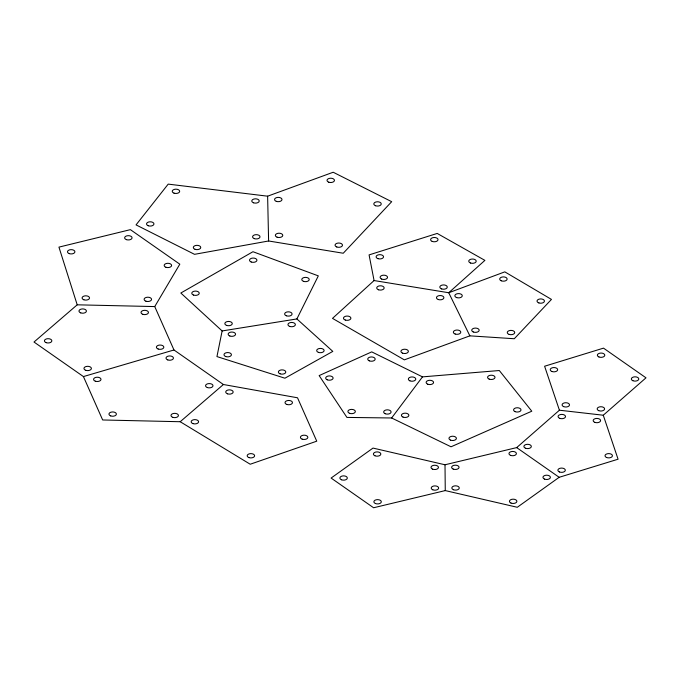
<?xml version="1.0" encoding="UTF-8"?>
<svg xmlns="http://www.w3.org/2000/svg" width="680" height="680" viewBox="0 0 680 680"><rect width="100%" height="100%" fill="white"/><g stroke="black" fill="none" stroke-linecap="round" stroke-linejoin="round"><path stroke-width="1.02" d="M222.13 330.947L216.954 356.583L284.911 378.207L332.809 351.399L296.888 318.937L222.13 330.947L180.829 293.021L252.969 251.719L318.317 275.876L296.888 318.937M154.743 306.578L179.809 264.18L130.39 229.644L58.939 247.121L77.206 304.819L34 342.031L83.428 376.575L102.663 419.976L180.2 421.727L250.214 464.236L316.752 441.184L297.517 397.783L223.405 384.514L173.978 349.979L154.743 306.578L77.206 304.819M391.629 417.979L422.493 376.873L499.307 370.524L531.794 411.204L451.035 446.794L391.629 417.979L346.927 417.418L319.149 375.589L371.73 351.875L422.493 376.873M374.076 280.551L332.503 318.376L404.337 359.856L469.863 335.852L514.292 338.733L551.463 299.412L504.815 271.864L448.74 292.74L374.076 280.551L369.078 254.898L437.197 233.435L484.899 260.372L448.74 292.74L469.863 335.852M603.27 415.225L618.077 459.204L559.173 477.3L517.276 507.28L445.264 490.586L373.6 507.756L331.1 478.057L373.005 448.077L445.009 464.771L516.681 447.601L559.41 410.21L603.27 415.225L646 377.825L603.5 348.135L544.604 366.231L559.41 410.21M180.2 421.727L223.405 384.514M267.623 196.189L333.2 172.244L391.688 201.688L343.247 253.24L268.608 240.983L194.531 254.328L136.043 224.893L168.206 184.119L267.623 196.189L268.608 240.983M83.428 376.575L173.978 349.979M516.681 447.601L559.173 477.3M445.009 464.771L445.264 490.586M470.619 263.041A3.723 2.15 0 0 0 476.204 261.179A3.723 2.15 0 0 0 470.619 259.31A3.723 2.15 0 0 0 470.619 263.041M432.149 241.383A3.723 2.15 0 0 0 438.022 239.836A3.723 2.15 0 0 0 432.769 237.677A3.723 2.15 0 0 0 432.149 241.383M377.961 258.663A3.723 2.15 0 0 0 383.546 256.802A3.723 2.15 0 0 0 377.961 254.94A3.723 2.15 0 0 0 377.961 258.663M381.659 279.072A3.723 2.15 0 0 0 387.524 277.525A3.723 2.15 0 0 0 382.271 275.366A3.723 2.15 0 0 0 381.659 279.072M441.685 288.94A3.723 2.15 0 0 0 447.279 287.07A3.723 2.15 0 0 0 441.685 285.209A3.723 2.15 0 0 0 441.685 288.94M438.311 299.548A3.723 2.15 0 0 0 443.896 297.687A3.723 2.15 0 0 0 438.311 295.825A3.723 2.15 0 0 0 438.311 299.548M378.573 289.799A3.723 2.15 0 0 0 384.166 287.938A3.723 2.15 0 0 0 378.573 286.076A3.723 2.15 0 0 0 378.573 289.799M345.321 320.059A3.723 2.15 0 0 0 350.905 318.197A3.723 2.15 0 0 0 345.321 316.336A3.723 2.15 0 0 0 345.321 320.059M402.492 353.132A3.723 2.15 0 0 0 408.357 351.585A3.723 2.15 0 0 0 403.104 349.418A3.723 2.15 0 0 0 402.492 353.132M455.209 334.041A3.723 2.15 0 0 0 460.793 332.18A3.723 2.15 0 0 0 455.209 330.31A3.723 2.15 0 0 0 455.209 334.041M509.133 334.399A3.723 2.15 0 0 0 514.726 332.528A3.723 2.15 0 0 0 509.133 330.667A3.723 2.15 0 0 0 509.133 334.399M538.875 302.931A3.723 2.15 0 0 0 544.459 301.07A3.723 2.15 0 0 0 538.875 299.208A3.723 2.15 0 0 0 538.875 302.931M501.254 280.789A3.723 2.15 0 0 0 507.127 279.242A3.723 2.15 0 0 0 501.874 277.083A3.723 2.15 0 0 0 501.254 280.789M456.696 297.602A3.723 2.15 0 0 0 462.281 295.74A3.723 2.15 0 0 0 456.696 293.879A3.723 2.15 0 0 0 456.696 297.602M473.288 331.976A3.723 2.15 0 0 0 479.162 330.429A3.723 2.15 0 0 0 473.909 328.27A3.723 2.15 0 0 0 473.288 331.976M225.7 356.524A3.723 2.15 0 0 0 231.429 354.807A3.723 2.15 0 0 0 225.998 352.801A3.723 2.15 0 0 0 225.7 356.524M280.067 373.822A3.723 2.15 0 0 0 285.796 372.104A3.723 2.15 0 0 0 280.364 370.107A3.723 2.15 0 0 0 280.067 373.822M318.393 352.368A3.723 2.15 0 0 0 324.122 350.659A3.723 2.15 0 0 0 318.682 348.653A3.723 2.15 0 0 0 318.393 352.368M289.646 326.4A3.723 2.15 0 0 0 295.375 324.692A3.723 2.15 0 0 0 289.944 322.685A3.723 2.15 0 0 0 289.646 326.4M229.849 336.013A3.723 2.15 0 0 0 235.569 334.296A3.723 2.15 0 0 0 230.137 332.291A3.723 2.15 0 0 0 229.849 336.013M251.218 262.004A3.723 2.15 0 0 0 256.938 260.287A3.723 2.15 0 0 0 251.506 258.289A3.723 2.15 0 0 0 251.218 262.004M193.502 295.052A3.723 2.15 0 0 0 199.231 293.335A3.723 2.15 0 0 0 193.792 291.329A3.723 2.15 0 0 0 193.502 295.052M226.542 325.389A3.723 2.15 0 0 0 232.271 323.68A3.723 2.15 0 0 0 226.831 321.674A3.723 2.15 0 0 0 226.542 325.389M286.348 315.784A3.723 2.15 0 0 0 292.077 314.067A3.723 2.15 0 0 0 286.637 312.06A3.723 2.15 0 0 0 286.348 315.784M303.493 281.333A3.723 2.15 0 0 0 309.221 279.616A3.723 2.15 0 0 0 303.781 277.61A3.723 2.15 0 0 0 303.493 281.333M327.233 379.814A3.723 2.15 0 0 0 333.106 378.267A3.723 2.15 0 0 0 327.853 376.108A3.723 2.15 0 0 0 327.233 379.814M349.46 413.278A3.723 2.15 0 0 0 355.325 411.731A3.723 2.15 0 0 0 350.072 409.572A3.723 2.15 0 0 0 349.46 413.278M385.22 413.721A3.723 2.15 0 0 0 391.085 412.173A3.723 2.15 0 0 0 385.832 410.014A3.723 2.15 0 0 0 385.22 413.721M409.904 380.834A3.723 2.15 0 0 0 415.777 379.296A3.723 2.15 0 0 0 410.524 377.128A3.723 2.15 0 0 0 409.904 380.834M369.291 360.842A3.723 2.15 0 0 0 375.164 359.295A3.723 2.15 0 0 0 369.911 357.136A3.723 2.15 0 0 0 369.291 360.842M450.517 440.121A3.723 2.15 0 0 0 456.39 438.575A3.723 2.15 0 0 0 451.137 436.415A3.723 2.15 0 0 0 450.517 440.121M515.125 411.647A3.723 2.15 0 0 0 520.99 410.108A3.723 2.15 0 0 0 515.737 407.94A3.723 2.15 0 0 0 515.125 411.647M489.133 379.1A3.723 2.15 0 0 0 494.998 377.561A3.723 2.15 0 0 0 489.753 375.394A3.723 2.15 0 0 0 489.133 379.1M427.677 384.183A3.723 2.15 0 0 0 433.551 382.636A3.723 2.15 0 0 0 428.298 380.477A3.723 2.15 0 0 0 427.677 384.183M402.985 417.07A3.723 2.15 0 0 0 408.858 415.523A3.723 2.15 0 0 0 403.605 413.355A3.723 2.15 0 0 0 402.985 417.07M374.96 455.787A3.723 2.15 0 0 0 380.825 454.24A3.723 2.15 0 0 0 375.572 452.081A3.723 2.15 0 0 0 374.96 455.787M341.436 479.765A3.723 2.15 0 0 0 347.31 478.219A3.723 2.15 0 0 0 342.048 476.06A3.723 2.15 0 0 0 341.436 479.765M375.436 503.531A3.723 2.15 0 0 0 381.301 501.976A3.723 2.15 0 0 0 376.048 499.817A3.723 2.15 0 0 0 375.436 503.531M432.777 489.787A3.723 2.15 0 0 0 438.642 488.24A3.723 2.15 0 0 0 433.381 486.081A3.723 2.15 0 0 0 432.777 489.787M432.565 469.14A3.723 2.15 0 0 0 438.438 467.594A3.723 2.15 0 0 0 433.177 465.435A3.723 2.15 0 0 0 432.565 469.14M525.453 448.213A3.723 2.15 0 0 0 531.318 446.666A3.723 2.15 0 0 0 526.057 444.508A3.723 2.15 0 0 0 525.453 448.213M559.444 471.971A3.723 2.15 0 0 0 565.31 470.424A3.723 2.15 0 0 0 560.057 468.265A3.723 2.15 0 0 0 559.444 471.971M606.568 457.495A3.723 2.15 0 0 0 612.433 455.948A3.723 2.15 0 0 0 607.181 453.789A3.723 2.15 0 0 0 606.568 457.495M594.719 422.314A3.723 2.15 0 0 0 600.585 420.767A3.723 2.15 0 0 0 595.332 418.608A3.723 2.15 0 0 0 594.719 422.314M559.631 418.302A3.723 2.15 0 0 0 565.505 416.747A3.723 2.15 0 0 0 560.244 414.587A3.723 2.15 0 0 0 559.631 418.302M453.186 469.072A3.723 2.15 0 0 0 459.051 467.525A3.723 2.15 0 0 0 453.798 465.366A3.723 2.15 0 0 0 453.186 469.072M453.39 489.719A3.723 2.15 0 0 0 459.255 488.172A3.723 2.15 0 0 0 454.002 486.013A3.723 2.15 0 0 0 453.39 489.719M510.994 503.072A3.723 2.15 0 0 0 516.868 501.525A3.723 2.15 0 0 0 511.606 499.366A3.723 2.15 0 0 0 510.994 503.072M544.519 479.094A3.723 2.15 0 0 0 550.384 477.547A3.723 2.15 0 0 0 545.13 475.388A3.723 2.15 0 0 0 544.519 479.094M510.519 455.337A3.723 2.15 0 0 0 516.392 453.789A3.723 2.15 0 0 0 511.131 451.631A3.723 2.15 0 0 0 510.519 455.337M598.918 356.957A3.723 2.15 0 0 0 604.784 355.411A3.723 2.15 0 0 0 599.522 353.251A3.723 2.15 0 0 0 598.918 356.957M551.794 371.442A3.723 2.15 0 0 0 557.659 369.894A3.723 2.15 0 0 0 552.406 367.736A3.723 2.15 0 0 0 551.794 371.442M563.644 406.623A3.723 2.15 0 0 0 569.509 405.076A3.723 2.15 0 0 0 564.255 402.917A3.723 2.15 0 0 0 563.644 406.623M598.723 410.635A3.723 2.15 0 0 0 604.596 409.088A3.723 2.15 0 0 0 599.335 406.929A3.723 2.15 0 0 0 598.723 410.635M632.91 380.724A3.723 2.15 0 0 0 638.775 379.168A3.723 2.15 0 0 0 633.522 377.009A3.723 2.15 0 0 0 632.91 380.724M148.257 225.751A3.723 2.15 0 0 0 153.96 224.009A3.723 2.15 0 0 0 148.495 222.037A3.723 2.15 0 0 0 148.257 225.751M195.049 249.305A3.723 2.15 0 0 0 200.753 247.562A3.723 2.15 0 0 0 195.287 245.582A3.723 2.15 0 0 0 195.049 249.305M254.311 238.629A3.723 2.15 0 0 0 260.006 236.886A3.723 2.15 0 0 0 254.541 234.906A3.723 2.15 0 0 0 254.311 238.629M253.521 202.793A3.723 2.15 0 0 0 259.225 201.05A3.723 2.15 0 0 0 253.759 199.07A3.723 2.15 0 0 0 253.521 202.793M173.987 193.137A3.723 2.15 0 0 0 179.681 191.394A3.723 2.15 0 0 0 174.216 189.414A3.723 2.15 0 0 0 173.987 193.137M336.796 246.993A3.723 2.15 0 0 0 342.49 245.25A3.723 2.15 0 0 0 337.025 243.27A3.723 2.15 0 0 0 336.796 246.993M375.547 205.743A3.723 2.15 0 0 0 381.25 204A3.723 2.15 0 0 0 375.785 202.019A3.723 2.15 0 0 0 375.547 205.743M328.754 182.189A3.723 2.15 0 0 0 334.458 180.446A3.723 2.15 0 0 0 328.993 178.466A3.723 2.15 0 0 0 328.754 182.189M276.293 201.348A3.723 2.15 0 0 0 281.996 199.606A3.723 2.15 0 0 0 276.53 197.625A3.723 2.15 0 0 0 276.293 201.348M277.083 237.184A3.723 2.15 0 0 0 282.786 235.441A3.723 2.15 0 0 0 277.321 233.461A3.723 2.15 0 0 0 277.083 237.184M80.75 312.894A3.723 2.15 0 0 0 86.419 311.117A3.723 2.15 0 0 0 80.92 309.171A3.723 2.15 0 0 0 80.75 312.894M46.189 342.661A3.723 2.15 0 0 0 51.858 340.884A3.723 2.15 0 0 0 46.359 338.938A3.723 2.15 0 0 0 46.189 342.661M85.722 370.294A3.723 2.15 0 0 0 91.4 368.509A3.723 2.15 0 0 0 85.892 366.571A3.723 2.15 0 0 0 85.722 370.294M158.168 349.019A3.723 2.15 0 0 0 163.838 347.242A3.723 2.15 0 0 0 158.338 345.296A3.723 2.15 0 0 0 158.168 349.019M142.783 314.296A3.723 2.15 0 0 0 148.453 312.519A3.723 2.15 0 0 0 142.953 310.573A3.723 2.15 0 0 0 142.783 314.296M110.73 415.922A3.723 2.15 0 0 0 116.399 414.146A3.723 2.15 0 0 0 110.899 412.199A3.723 2.15 0 0 0 110.73 415.922M172.762 417.325A3.723 2.15 0 0 0 178.432 415.548A3.723 2.15 0 0 0 172.932 413.601A3.723 2.15 0 0 0 172.762 417.325M207.323 387.558A3.723 2.15 0 0 0 212.993 385.781A3.723 2.15 0 0 0 207.494 383.834A3.723 2.15 0 0 0 207.323 387.558M167.781 359.924A3.723 2.15 0 0 0 173.451 358.148A3.723 2.15 0 0 0 167.952 356.201A3.723 2.15 0 0 0 167.781 359.924M95.336 381.2A3.723 2.15 0 0 0 101.005 379.423A3.723 2.15 0 0 0 95.506 377.476A3.723 2.15 0 0 0 95.336 381.2M165.945 267.274A3.723 2.15 0 0 0 171.615 265.498A3.723 2.15 0 0 0 166.115 263.551A3.723 2.15 0 0 0 165.945 267.274M126.404 239.641A3.723 2.15 0 0 0 132.073 237.864A3.723 2.15 0 0 0 126.573 235.917A3.723 2.15 0 0 0 126.404 239.641M69.249 253.623A3.723 2.15 0 0 0 74.919 251.847A3.723 2.15 0 0 0 69.419 249.9A3.723 2.15 0 0 0 69.249 253.623M83.861 299.786A3.723 2.15 0 0 0 89.53 298.01A3.723 2.15 0 0 0 84.031 296.063A3.723 2.15 0 0 0 83.861 299.786M145.894 301.189A3.723 2.15 0 0 0 151.564 299.412A3.723 2.15 0 0 0 146.055 297.466A3.723 2.15 0 0 0 145.894 301.189M248.948 457.598A3.723 2.15 0 0 0 254.618 455.821A3.723 2.15 0 0 0 249.118 453.875A3.723 2.15 0 0 0 248.948 457.598M302.183 439.161A3.723 2.15 0 0 0 307.853 437.385A3.723 2.15 0 0 0 302.353 435.438A3.723 2.15 0 0 0 302.183 439.161M286.79 404.438A3.723 2.15 0 0 0 292.459 402.662A3.723 2.15 0 0 0 286.96 400.716A3.723 2.15 0 0 0 286.79 404.438M227.502 393.822A3.723 2.15 0 0 0 233.172 392.046A3.723 2.15 0 0 0 227.673 390.099A3.723 2.15 0 0 0 227.502 393.822M192.933 423.598A3.723 2.15 0 0 0 198.602 421.821A3.723 2.15 0 0 0 193.103 419.875A3.723 2.15 0 0 0 192.933 423.598"/></g></svg>
